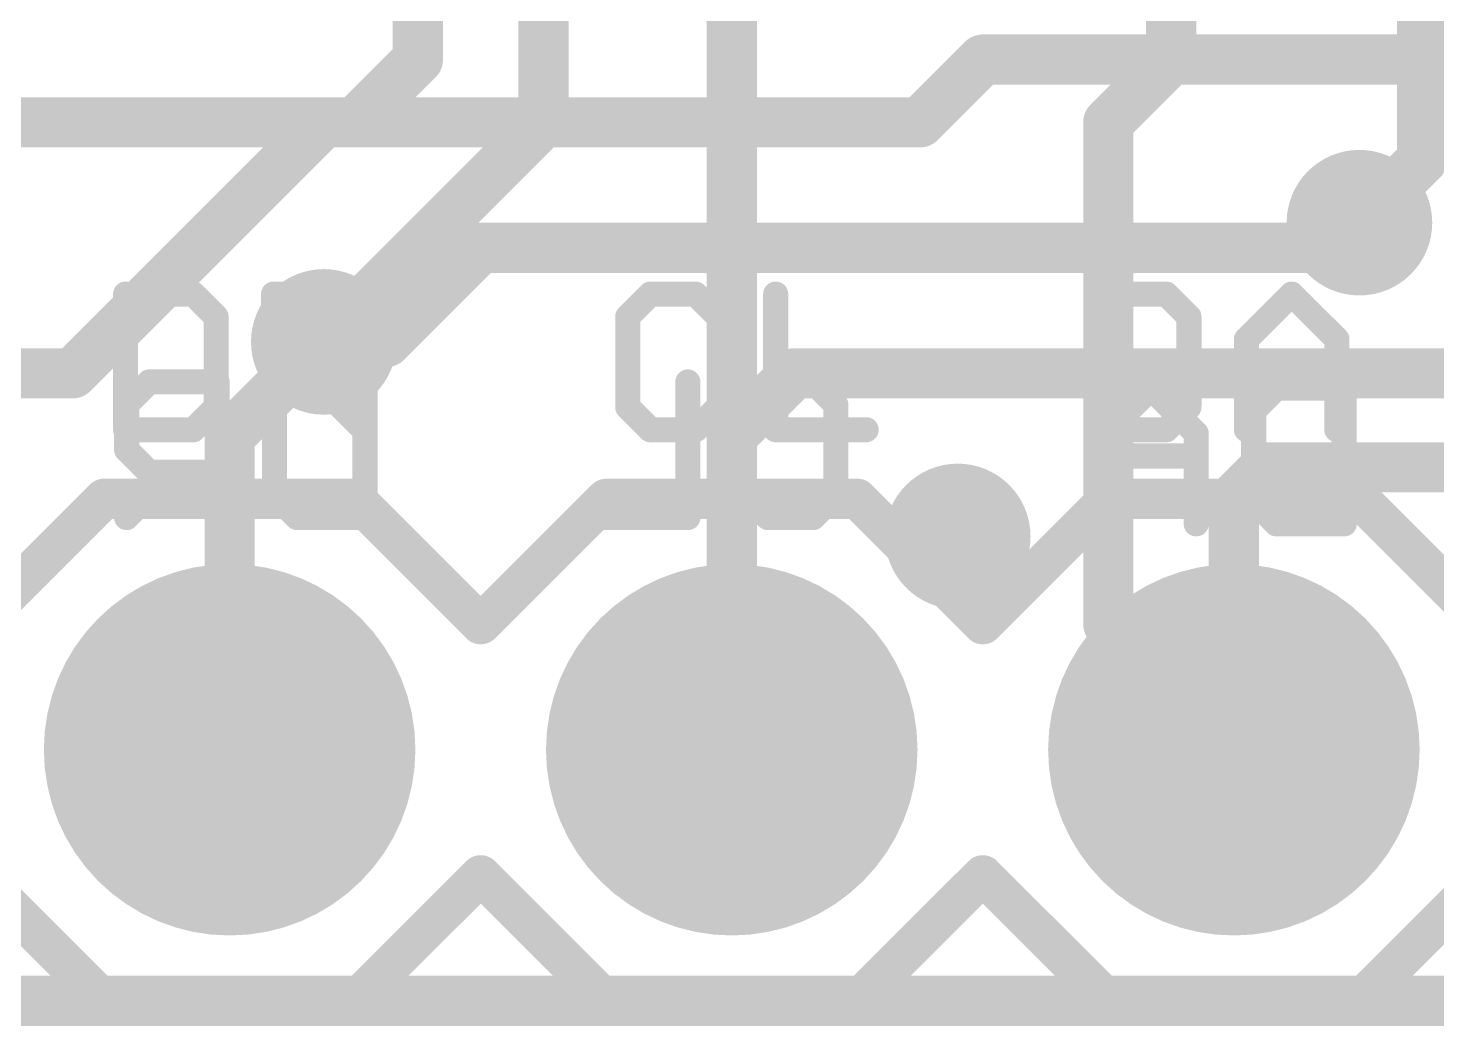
# Model space of a CAD drawing. Extents: x -0.5 to 61.7, y -0.1 to 16.6.
# Drawn here: x 32.64 to 39.76, y -0.13 to 4.92 of the extents above; entities that cross this region are included whole.
import ezdxf

# ---------------------------------------------------------------- set-up
doc = ezdxf.new("R2010")
doc.units = 0
for name, color, linetype in [('1', 12, 'CONTINUOUS'), ('16', 132, 'CONTINUOUS'), ('17', 110, 'CONTINUOUS'), ('18', 110, 'CONTINUOUS'), ('20', 53, 'CONTINUOUS'), ('21', 41, 'CONTINUOUS'), ('22', 40, 'CONTINUOUS')]:
    doc.layers.add(name, color=color, linetype=linetype)

# ---------------------------------------------------------------- blocks, each defined once
blk = doc.blocks.new('ROUNDP')
at = {"const_width": 0.5}
blk.add_lwpolyline([(0, -0.25, 1), (0, 0.25, 1), (0, -0.25)], format="xyb", dxfattribs=at)
blk = doc.blocks.new('ROUNDV')
at = {"const_width": 0.5}
blk.add_lwpolyline([(0, -0.25, 1), (0, 0.25, 1), (0, -0.25)], format="xyb", dxfattribs=at)

msp = doc.modelspace()

# ---------------------------------------------------------------- linework, layer by layer
at = {"layer": '1', "const_width": 0.254}
for points in [[(37.1475, 4.445), (37.465, 4.7625)], [(37.465, 4.7625), (43.815, 4.7625)], [(32.8612, 3.175), (34.1313, 4.445)], [(34.1313, 4.445), (37.1475, 4.445)], [(39.243, 3.81), (39.37, 3.937)], [(34.4488, 3.3338), (34.925, 3.81)], [(34.925, 3.81), (39.243, 3.81)], [(34.1313, 3.3338), (34.4488, 3.3338)], [(28.575, 3.175), (32.8612, 3.175)], [(36.195, 2.8575), (36.5125, 3.175)], [(36.5125, 3.175), (53.1813, 3.175)], [(36.195, 1.27), (36.195, 2.8575)], [(38.8938, 2.6987), (38.735, 2.54)], [(46.6725, 2.6987), (38.8938, 2.6987)], [(38.735, 2.54), (38.735, 1.27)], [(4.445, 0), (56.515, 0)]]:
    msp.add_lwpolyline(points, dxfattribs=at)
at = {"layer": '1', "const_width": 0.127}
for points in [[(37.465, 4.826, 1), (37.465, 4.699)], [(37.5099, 4.7176, 1), (37.4201, 4.8074)], [(34.1313, 4.5085, 1), (34.1313, 4.3815)], [(34.1762, 4.4001, 1), (34.0863, 4.4899)], [(37.1475, 4.3815, 1), (37.1475, 4.5085)], [(37.1026, 4.4899, 1), (37.1924, 4.4001)], [(39.4149, 3.8921, 1), (39.3251, 3.9819)], [(34.925, 3.8735, 1), (34.925, 3.7465)], [(34.9699, 3.7651, 1), (34.8801, 3.8549)], [(39.243, 3.7465, 1), (39.243, 3.8735)], [(39.1981, 3.8549, 1), (39.2879, 3.7651)], [(34.1313, 3.3973, 1), (34.1313, 3.2703)], [(34.4038, 3.3787, 1), (34.4937, 3.2888)], [(34.4488, 3.2703, 1), (34.4488, 3.3973)], [(32.8163, 3.2199, 1), (32.9062, 3.1301)], [(32.8612, 3.1115, 1), (32.8612, 3.2385)], [(36.5125, 3.2385, 1), (36.5125, 3.1115)], [(36.5574, 3.1301, 1), (36.4676, 3.2199)], [(36.2585, 2.8575, 1), (36.1315, 2.8575)], [(36.1501, 2.9024, 1), (36.2399, 2.8126)], [(38.8938, 2.7622, 1), (38.8938, 2.6353)], [(38.9387, 2.6538, 1), (38.8488, 2.7437)], [(38.7985, 2.54, 1), (38.6715, 2.54)], [(38.6901, 2.5849, 1), (38.7799, 2.4951)], [(36.1315, 1.27, 1), (36.2585, 1.27)], [(38.6715, 1.27, 1), (38.7985, 1.27)]]:
    msp.add_lwpolyline(points, format="xyb", dxfattribs=at)
at = {"layer": '16', "const_width": 0.254}
for points in [[(35.2425, 6.985), (35.2425, 4.445)], [(38.4175, 6.985), (38.4175, 4.7625)], [(34.6075, 6.6675), (34.6075, 4.7625)], [(39.6875, 6.6675), (39.6875, 4.2545)], [(36.195, 5.08), (36.195, 1.27)], [(34.6075, 4.7625), (34.29, 4.445)], [(38.4175, 4.7625), (38.1, 4.445)], [(31.33, 4.445), (34.29, 4.445)], [(34.1313, 3.3338), (35.2425, 4.445)], [(38.1, 4.445), (38.1, 1.905)], [(39.6875, 4.2545), (39.37, 3.937)], [(34.1313, 3.3338), (33.655, 2.8575)], [(33.655, 1.27), (33.655, 2.8575)], [(38.735, 1.27), (38.735, 2.54)], [(36.195, 2.2225), (36.195, 1.27)], [(38.1, 1.905), (38.735, 1.27)], [(38.4175, 1.5875), (38.735, 1.27)], [(56.515, 0), (4.445, 0)]]:
    msp.add_lwpolyline(points, dxfattribs=at)
at = {"layer": '16', "const_width": 0.127}
for points in [[(34.6524, 4.7176, 1), (34.5626, 4.8074)], [(38.4624, 4.7176, 1), (38.3726, 4.8074)], [(34.544, 4.7625, 1), (34.671, 4.7625)], [(38.354, 4.7625, 1), (38.481, 4.7625)], [(34.29, 4.3815, 1), (34.29, 4.5085)], [(35.2874, 4.4001, 1), (35.1976, 4.4899)], [(38.1635, 4.445, 1), (38.0365, 4.445)], [(34.2451, 4.4899, 1), (34.3349, 4.4001)], [(35.179, 4.445, 1), (35.306, 4.445)], [(38.0551, 4.4899, 1), (38.1449, 4.4001)], [(39.7324, 4.2096, 1), (39.6426, 4.2994)], [(39.624, 4.2545, 1), (39.751, 4.2545)], [(39.3251, 3.9819, 1), (39.4149, 3.8921)], [(34.0863, 3.3787, 1), (34.1762, 3.2888)], [(34.1762, 3.2888, 1), (34.0863, 3.3787)], [(33.7185, 2.8575, 1), (33.5915, 2.8575)], [(33.6101, 2.9024, 1), (33.6999, 2.8126)], [(38.7985, 2.54, 1), (38.6715, 2.54)], [(36.2585, 2.2225, 1), (36.1315, 2.2225)], [(38.1449, 1.9499, 1), (38.0551, 1.8601)], [(38.0365, 1.905, 1), (38.1635, 1.905)], [(38.4624, 1.6324, 1), (38.3726, 1.5426)], [(38.6901, 1.2251, 1), (38.7799, 1.3149)], [(38.6901, 1.2251, 1), (38.7799, 1.3149)], [(33.5915, 1.27, 1), (33.7185, 1.27)], [(36.1315, 1.27, 1), (36.2585, 1.27)], [(36.1315, 1.27, 1), (36.2585, 1.27)], [(38.6715, 1.27, 1), (38.7985, 1.27)]]:
    msp.add_lwpolyline(points, format="xyb", dxfattribs=at)
at = {"layer": '20', "const_width": 0.2032}
msp.add_lwpolyline([(8.0962, 0), (53.1813, 0)], dxfattribs=at)
at = {"layer": '21'}
for points, const_width in [([(33.1288, 3.6074, 1), (33.1288, 3.5439)], 0.0635), ([(33.1606, 3.5756, 1), (33.0971, 3.5756)], 0.0635), ([(33.4945, 3.5981, 1), (33.4496, 3.5532)], 0.0635), ([(33.472, 3.5439, 1), (33.472, 3.6074)], 0.0635), ([(33.909, 3.5756, 1), (33.8455, 3.5756)], 0.0635), ([(33.8773, 3.6074, 1), (33.8773, 3.5439)], 0.0635), ([(34.2429, 3.5981, 1), (34.198, 3.5532)], 0.0635), ([(34.2204, 3.5439, 1), (34.2204, 3.6074)], 0.0635), ([(35.7832, 3.6074, 1), (35.7832, 3.5439)], 0.0635), ([(35.8057, 3.5532, 1), (35.7608, 3.5981)], 0.0635), ([(36.0345, 3.5981, 1), (35.9896, 3.5532)], 0.0635), ([(36.012, 3.5439, 1), (36.012, 3.6074)], 0.0635), ([(36.449, 3.5756, 1), (36.3855, 3.5756)], 0.0635), ([(38.0818, 3.5756, 1), (38.0183, 3.5756)], 0.0635), ([(38.0501, 3.6074, 1), (38.0501, 3.5439)], 0.0635), ([(38.4157, 3.5981, 1), (38.3708, 3.5532)], 0.0635), ([(38.3933, 3.5439, 1), (38.3933, 3.6074)], 0.0635), ([(39.0497, 3.5981, 1), (39.0048, 3.5532)], 0.0635), ([(39.0497, 3.5532, 1), (39.0048, 3.5981)], 0.0635), ([(33.6182, 3.4612, 1), (33.5547, 3.4612)], 0.0635), ([(33.564, 3.4388, 1), (33.6089, 3.4837)], 0.0635), ([(34.3666, 3.4612, 1), (34.3031, 3.4612)], 0.0635), ([(34.3124, 3.4388, 1), (34.3573, 3.4837)], 0.0635), ([(35.7006, 3.4612, 1), (35.6371, 3.4612)], 0.0635), ([(35.6464, 3.4837, 1), (35.6913, 3.4388)], 0.0635), ([(36.104, 3.4388, 1), (36.1489, 3.4837)], 0.0635), ([(38.5394, 3.4612, 1), (38.4759, 3.4612)], 0.0635), ([(38.4852, 3.4388, 1), (38.5301, 3.4837)], 0.0635), ([(38.776, 3.3693, 1), (38.821, 3.3244)], 0.0635), ([(38.8303, 3.3468, 1), (38.7668, 3.3468)], 0.0635), ([(39.2878, 3.3468, 1), (39.2243, 3.3468)], 0.0635), ([(39.2336, 3.3244, 1), (39.2785, 3.3693)], 0.0635), ([(34.3573, 3.21, 1), (34.3124, 3.2549)], 0.0635), ([(38.7985, 3.2642, 1), (38.7985, 3.2007)], 0.0635), ([(39.2561, 3.2007, 1), (39.2561, 3.2642)], 0.0635), ([(34.3031, 3.2324, 1), (34.3666, 3.2324)], 0.0635), ([(33.8773, 3.1498, 1), (33.8773, 3.0863)], 0.0635), ([(34.1285, 3.1405, 1), (34.0836, 3.0956)], 0.0635), ([(34.198, 3.1405, 1), (34.2429, 3.0956)], 0.0635), ([(34.2204, 3.0863, 1), (34.2204, 3.1498)], 0.0635), ([(33.6089, 2.9812, 1), (33.564, 3.0261)], 0.0635), ([(35.6913, 3.0261, 1), (35.6464, 2.9812)], 0.0635), ([(36.1489, 2.9812, 1), (36.104, 3.0261)], 0.0635), ([(38.5301, 2.9812, 1), (38.4852, 3.0261)], 0.0635), ([(33.5547, 3.0036, 1), (33.6182, 3.0036)], 0.0635), ([(35.6371, 3.0036, 1), (35.7006, 3.0036)], 0.0635), ([(38.4759, 3.0036, 1), (38.5394, 3.0036)], 0.0635), ([(33.1288, 2.921, 1), (33.1288, 2.8575)], 0.0635), ([(33.4496, 2.9117, 1), (33.4945, 2.8668)], 0.0635), ([(33.472, 2.8575, 1), (33.472, 2.921)], 0.0635), ([(34.3124, 2.8668, 1), (34.3573, 2.9117)], 0.0635), ([(35.7832, 2.921, 1), (35.7832, 2.8575)], 0.0635), ([(35.7608, 2.8668, 1), (35.8057, 2.9117)], 0.0635), ([(35.9896, 2.9117, 1), (36.0345, 2.8668)], 0.0635), ([(36.012, 2.8575, 1), (36.012, 2.921)], 0.0635), ([(36.4173, 2.921, 1), (36.4173, 2.8575)], 0.0635), ([(36.8748, 2.8575, 1), (36.8748, 2.921)], 0.0635), ([(38.0501, 2.921, 1), (38.0501, 2.8575)], 0.0635), ([(38.3708, 2.9117, 1), (38.4157, 2.8668)], 0.0635), ([(38.3933, 2.8575, 1), (38.3933, 2.921)], 0.0635), ([(33.0971, 2.8893, 1), (33.1606, 2.8893)], 0.0635), ([(33.8455, 2.8893, 1), (33.909, 2.8893)], 0.0635), ([(36.3855, 2.8893, 1), (36.449, 2.8893)], 0.0635), ([(38.0183, 2.8893, 1), (38.0818, 2.8893)], 0.0635), ([(38.7668, 2.8893, 1), (38.8303, 2.8893)], 0.0635), ([(39.2243, 2.8893, 1), (39.2878, 2.8893)], 0.0635), ([(33.02, 2.5908, 1), (33.02, 2.4892)], 0.1016), ([(33.0559, 2.5041, 1), (32.9841, 2.5759)], 0.1016), ([(34.3259, 2.5759, 1), (34.2541, 2.5041)], 0.1016), ([(34.29, 2.4892, 1), (34.29, 2.5908)], 0.1016), ([(35.56, 2.5908, 1), (35.56, 2.4892)], 0.1016), ([(35.5959, 2.5041, 1), (35.5241, 2.5759)], 0.1016), ([(36.8659, 2.5759, 1), (36.7941, 2.5041)], 0.1016), ([(36.83, 2.4892, 1), (36.83, 2.5908)], 0.1016), ([(38.1, 2.5908, 1), (38.1, 2.4892)], 0.1016), ([(38.1359, 2.5041, 1), (38.0641, 2.5759)], 0.1016), ([(39.4059, 2.5759, 1), (39.3341, 2.5041)], 0.1016), ([(39.37, 2.4892, 1), (39.37, 2.5908)], 0.1016), ([(34.8891, 1.9409, 1), (34.9609, 1.8691)], 0.1016), ([(34.8891, 1.8691, 1), (34.9609, 1.9409)], 0.1016), ([(37.4291, 1.9409, 1), (37.5009, 1.8691)], 0.1016), ([(37.4291, 1.8691, 1), (37.5009, 1.9409)], 0.1016), ([(34.9609, 0.6709, 1), (34.8891, 0.5991)], 0.1016), ([(34.9609, 0.5991, 1), (34.8891, 0.6709)], 0.1016), ([(37.5009, 0.6709, 1), (37.4291, 0.5991)], 0.1016), ([(37.5009, 0.5991, 1), (37.4291, 0.6709)], 0.1016), ([(33.02, 0.0508, 1), (33.02, -0.0508)], 0.1016), ([(32.9841, -0.0359, 1), (33.0559, 0.0359)], 0.1016), ([(34.2541, 0.0359, 1), (34.3259, -0.0359)], 0.1016), ([(34.29, -0.0508, 1), (34.29, 0.0508)], 0.1016), ([(35.56, 0.0508, 1), (35.56, -0.0508)], 0.1016), ([(35.5241, -0.0359, 1), (35.5959, 0.0359)], 0.1016), ([(36.7941, 0.0359, 1), (36.8659, -0.0359)], 0.1016), ([(36.83, -0.0508, 1), (36.83, 0.0508)], 0.1016), ([(38.1, 0.0508, 1), (38.1, -0.0508)], 0.1016), ([(38.0641, -0.0359, 1), (38.1359, 0.0359)], 0.1016), ([(39.3341, 0.0359, 1), (39.4059, -0.0359)], 0.1016), ([(39.37, -0.0508, 1), (39.37, 0.0508)], 0.1016)]:
    msp.add_lwpolyline(points, format="xyb", dxfattribs=dict(at, const_width=const_width))
for points, const_width in [([(33.1288, 3.5756), (33.1288, 2.8893)], 0.127), ([(33.472, 3.5756), (33.1288, 3.5756)], 0.127), ([(33.5864, 3.4612), (33.472, 3.5756)], 0.127), ([(33.8773, 2.8893), (33.8773, 3.5756)], 0.127), ([(33.8773, 3.5756), (34.2204, 3.5756)], 0.127), ([(34.2204, 3.5756), (34.3348, 3.4612)], 0.127), ([(35.7832, 3.5756), (35.6688, 3.4612)], 0.127), ([(36.012, 3.5756), (35.7832, 3.5756)], 0.127), ([(36.1264, 3.4612), (36.012, 3.5756)], 0.127), ([(36.4173, 3.5756), (36.4173, 2.8893)], 0.127), ([(38.0501, 3.5756), (38.0501, 2.8893)], 0.127), ([(38.3933, 3.5756), (38.0501, 3.5756)], 0.127), ([(38.5077, 3.4612), (38.3933, 3.5756)], 0.127), ([(38.7985, 3.3468), (39.0273, 3.5756)], 0.127), ([(39.0273, 3.5756), (39.2561, 3.3468)], 0.127), ([(33.5864, 3.0036), (33.5864, 3.4612)], 0.127), ([(34.3348, 3.4612), (34.3348, 3.2324)], 0.127), ([(35.6688, 3.4612), (35.6688, 3.0036)], 0.127), ([(38.5077, 3.0036), (38.5077, 3.4612)], 0.127), ([(38.7985, 2.8893), (38.7985, 3.3468)], 0.127), ([(39.2561, 3.3468), (39.2561, 2.8893)], 0.127), ([(34.3348, 3.2324), (34.2204, 3.118)], 0.127), ([(38.7985, 3.2324), (39.2561, 3.2324)], 0.127), ([(34.2204, 3.118), (33.8773, 3.118)], 0.127), ([(34.106, 3.118), (34.3348, 2.8893)], 0.127), ([(33.472, 2.8893), (33.5864, 3.0036)], 0.127), ([(35.6688, 3.0036), (35.7832, 2.8893)], 0.127), ([(36.012, 2.8893), (36.1264, 3.0036)], 0.127), ([(38.3933, 2.8893), (38.5077, 3.0036)], 0.127), ([(33.1288, 2.8893), (33.472, 2.8893)], 0.127), ([(35.7832, 2.8893), (36.012, 2.8893)], 0.127), ([(36.4173, 2.8893), (36.8748, 2.8893)], 0.127), ([(38.0501, 2.8893), (38.3933, 2.8893)], 0.127), ([(33.02, 2.54), (32.385, 1.905)], 0.2032), ([(33.02, 2.54), (34.29, 2.54)], 0.2032), ([(34.29, 2.54), (34.925, 1.905)], 0.2032), ([(34.925, 1.905), (35.56, 2.54)], 0.2032), ([(35.56, 2.54), (36.83, 2.54)], 0.2032), ([(36.83, 2.54), (37.465, 1.905)], 0.2032), ([(37.465, 1.905), (38.1, 2.54)], 0.2032), ([(38.1, 2.54), (39.37, 2.54)], 0.2032), ([(39.37, 2.54), (40.005, 1.905)], 0.2032), ([(32.385, 0.635), (33.02, 0)], 0.2032), ([(34.925, 0.635), (34.29, 0)], 0.2032), ([(35.56, 0), (34.925, 0.635)], 0.2032), ([(37.465, 0.635), (36.83, 0)], 0.2032), ([(38.1, 0), (37.465, 0.635)], 0.2032), ([(40.005, 0.635), (39.37, 0)], 0.2032), ([(34.29, 0), (33.02, 0)], 0.2032), ([(36.83, 0), (35.56, 0)], 0.2032), ([(39.37, 0), (38.1, 0)], 0.2032)]:
    msp.add_lwpolyline(points, dxfattribs=dict(at, const_width=const_width))
at = {"layer": '22', "const_width": 0.127}
for points in [[(33.2483, 3.1311), (33.1339, 3.0167)], [(33.5915, 3.1311), (33.2483, 3.1311)], [(33.5915, 2.4447), (33.5915, 3.1311)], [(33.8823, 3.0167), (33.9967, 3.1311)], [(33.9967, 3.1311), (34.3399, 3.1311)], [(34.3399, 3.1311), (34.3399, 2.4447)], [(35.9728, 3.1311), (35.9728, 2.4447)], [(36.2636, 3.0167), (36.378, 3.1311)], [(36.378, 3.1311), (36.6068, 3.1311)], [(36.6068, 3.1311), (36.7212, 3.0167)], [(38.3157, 3.0994), (38.0869, 2.8706)], [(38.5445, 2.8706), (38.3157, 3.0994)], [(38.8353, 2.985), (38.9497, 3.0994)], [(38.9497, 3.0994), (39.2929, 3.0994)], [(39.2929, 3.0994), (39.2929, 2.413)], [(33.1339, 3.0167), (33.1339, 2.7879)], [(33.8823, 2.5591), (33.8823, 3.0167)], [(36.7212, 3.0167), (36.7212, 2.5591)], [(38.8353, 2.5274), (38.8353, 2.985)], [(38.0869, 2.8706), (38.0869, 2.413)], [(38.5445, 2.413), (38.5445, 2.8706)], [(33.1339, 2.7879), (33.2483, 2.6735)], [(38.5445, 2.7562), (38.0869, 2.7562)], [(33.3627, 2.6735), (33.1339, 2.4447)], [(33.2483, 2.6735), (33.5915, 2.6735)], [(33.9967, 2.4447), (33.8823, 2.5591)], [(36.378, 2.4447), (36.2636, 2.5591)], [(36.7212, 2.5591), (36.6068, 2.4447)], [(38.9497, 2.413), (38.8353, 2.5274)], [(34.3399, 2.4447), (33.9967, 2.4447)], [(35.9728, 2.4447), (35.5152, 2.4447)], [(36.6068, 2.4447), (36.378, 2.4447)], [(39.2929, 2.413), (38.9497, 2.413)]]:
    msp.add_lwpolyline(points, dxfattribs=at)
at = {"layer": '22', "const_width": 0.0635}
for points in [[(33.2483, 3.1629, 1), (33.2483, 3.0994)], [(33.2708, 3.1087, 1), (33.2259, 3.1536)], [(33.6233, 3.1311, 1), (33.5598, 3.1311)], [(33.5915, 3.0994, 1), (33.5915, 3.1629)], [(33.9967, 3.1629, 1), (33.9967, 3.0994)], [(34.0192, 3.1087, 1), (33.9743, 3.1536)], [(34.3717, 3.1311, 1), (34.3082, 3.1311)], [(34.3399, 3.0994, 1), (34.3399, 3.1629)], [(36.0045, 3.1311, 1), (35.941, 3.1311)], [(36.378, 3.1629, 1), (36.378, 3.0994)], [(36.4004, 3.1087, 1), (36.3555, 3.1536)], [(36.6292, 3.1536, 1), (36.5843, 3.1087)], [(36.6068, 3.0994, 1), (36.6068, 3.1629)], [(38.3382, 3.1218, 1), (38.2933, 3.0769)], [(38.3382, 3.0769, 1), (38.2933, 3.1218)], [(38.9497, 3.1311, 1), (38.9497, 3.0676)], [(38.9722, 3.0769, 1), (38.9273, 3.1218)], [(39.3247, 3.0994, 1), (39.2612, 3.0994)], [(39.2929, 3.0676, 1), (39.2929, 3.1311)], [(33.1657, 3.0167, 1), (33.1022, 3.0167)], [(33.1115, 3.0392, 1), (33.1564, 2.9943)], [(33.9141, 3.0167, 1), (33.8506, 3.0167)], [(33.8599, 3.0392, 1), (33.9048, 2.9943)], [(36.2411, 3.0392, 1), (36.286, 2.9943)], [(36.7529, 3.0167, 1), (36.6894, 3.0167)], [(36.6987, 2.9943, 1), (36.7436, 3.0392)], [(38.8671, 2.985, 1), (38.8036, 2.985)], [(38.8129, 3.0074, 1), (38.8578, 2.9625)], [(38.1187, 2.8706, 1), (38.0552, 2.8706)], [(38.0645, 2.893, 1), (38.1094, 2.8481)], [(38.5763, 2.8706, 1), (38.5127, 2.8706)], [(38.522, 2.8481, 1), (38.567, 2.893)], [(33.1564, 2.8104, 1), (33.1115, 2.7655)], [(33.1022, 2.7879, 1), (33.1657, 2.7879)], [(38.0869, 2.7879, 1), (38.0869, 2.7244)], [(38.5445, 2.7244, 1), (38.5445, 2.7879)], [(33.2483, 2.7053, 1), (33.2483, 2.6418)], [(33.2259, 2.6511, 1), (33.2708, 2.696)], [(33.3852, 2.6511, 1), (33.3403, 2.696)], [(33.5915, 2.6418, 1), (33.5915, 2.7053)], [(33.8506, 2.5591, 1), (33.9141, 2.5591)], [(33.9048, 2.5816, 1), (33.8599, 2.5367)], [(36.286, 2.5816, 1), (36.2411, 2.5367)], [(36.6894, 2.5591, 1), (36.7529, 2.5591)], [(36.7436, 2.5367, 1), (36.6987, 2.5816)], [(38.8578, 2.5498, 1), (38.8129, 2.5049)], [(33.1115, 2.4672, 1), (33.1564, 2.4223)], [(33.9967, 2.4765, 1), (33.9967, 2.413)], [(33.9743, 2.4223, 1), (34.0192, 2.4672)], [(34.3399, 2.413, 1), (34.3399, 2.4765)], [(35.5152, 2.4765, 1), (35.5152, 2.413)], [(35.9728, 2.413, 1), (35.9728, 2.4765)], [(36.378, 2.4765, 1), (36.378, 2.413)], [(36.3555, 2.4223, 1), (36.4004, 2.4672)], [(36.5843, 2.4672, 1), (36.6292, 2.4223)], [(36.6068, 2.413, 1), (36.6068, 2.4765)], [(38.8036, 2.5274, 1), (38.8671, 2.5274)], [(33.5598, 2.4447, 1), (33.6233, 2.4447)], [(34.3082, 2.4447, 1), (34.3717, 2.4447)], [(35.941, 2.4447, 1), (36.0045, 2.4447)], [(38.0552, 2.413, 1), (38.1187, 2.413)], [(38.5127, 2.413, 1), (38.5763, 2.413)], [(38.9497, 2.4448, 1), (38.9497, 2.3813)], [(38.9273, 2.3905, 1), (38.9722, 2.4355)], [(39.2612, 2.413, 1), (39.3247, 2.413)], [(39.2929, 2.3813, 1), (39.2929, 2.4448)]]:
    msp.add_lwpolyline(points, format="xyb", dxfattribs=at)

# ---------------------------------------------------------------- block references
at = {"layer": '17', "xscale": 1.8796, "yscale": 1.8796, "rotation": 90}
for p in [(33.655, 1.27), (33.655, 1.27), (36.195, 1.27), (36.195, 1.27), (38.735, 1.27), (38.735, 1.27)]:
    msp.add_blockref('ROUNDP', p, dxfattribs=at)
at = {"layer": '18', "xscale": 0.7366, "yscale": 0.7366}
for p in [(39.37, 3.937), (39.37, 3.937), (34.1313, 3.3338), (34.1313, 3.3338), (37.338, 2.3495), (37.338, 2.3495)]:
    msp.add_blockref('ROUNDV', p, dxfattribs=at)

doc.saveas('drawing.dxf')
